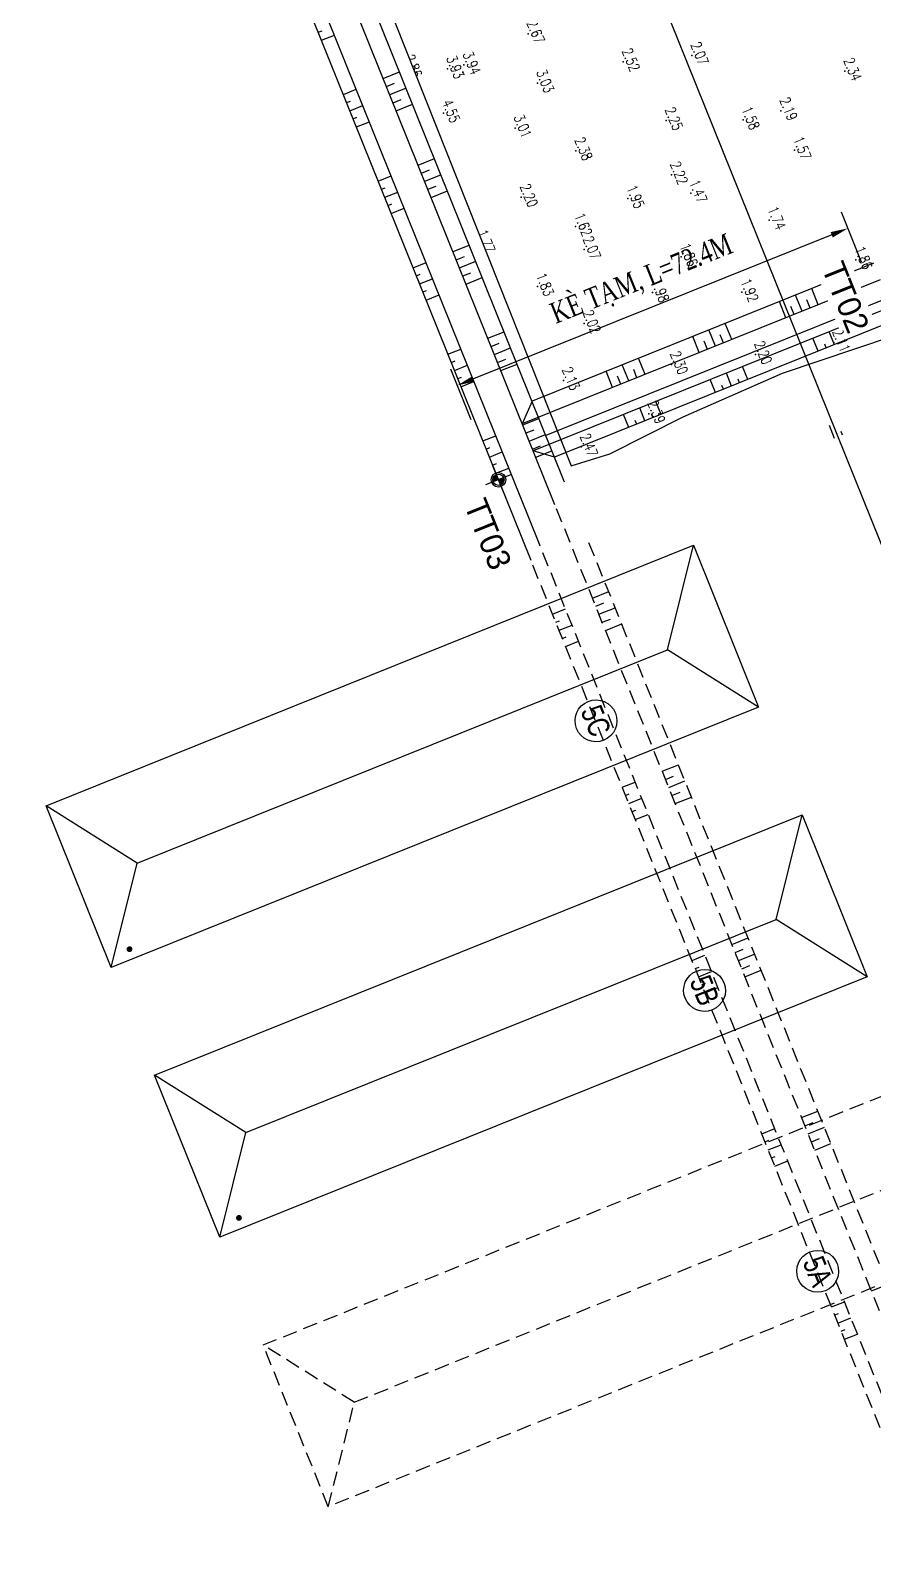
# Model space of a CAD drawing. Header units: millimetres. Extents: x 405522 to 410309, y 2303080 to 2310223.
# Drawn here: x 407481.1 to 407626.1, y 2306581.4 to 2306844.7 of the extents above; entities that cross this region are included whole.
import ezdxf
from ezdxf.enums import TextEntityAlignment as Align
from ezdxf.xclip import XClip

# ---------------------------------------------------------------- set-up
doc = ezdxf.new("R2010")
doc.units = ezdxf.units.MM
doc.header["$LTSCALE"] = 10
doc.header["$MEASUREMENT"] = 0
doc.header["$XCLIPFRAME"] = 0
doc.linetypes.add('HIDDEN', pattern=[0.375, 0.25, -0.125])
doc.layers.get('0').update_dxf_attribs({"linetype": 'CONTINUOUS'})
doc.layers.get('Defpoints').update_dxf_attribs({"linetype": 'CONTINUOUS'})
for name, color, linetype in [('caodo', 7, 'CONTINUOUS'), ('DIM', 4, 'CONTINUOUS'), ('DLINE', 4, 'CONTINUOUS'), ('Hatch', 8, 'CONTINUOUS'), ('Ke', 3, 'CONTINUOUS'), ('Line', 136, 'CONTINUOUS'), ('Main', 3, 'CONTINUOUS'), ('piping', 1, 'CONTINUOUS'), ('text', 7, 'CONTINUOUS'), ('w', 8, 'CONTINUOUS')]:
    doc.layers.add(name, color=color, linetype=linetype)
doc.styles.add('1', font='VHAVAN_2.TTF')
doc.styles.add('Dien', font='simplex.shx', dxfattribs={"width": 0.75})
doc.styles.add('TextH', font='vntimeh.shx', dxfattribs={"width": 0.75})
doc.styles.add('txt', font='romans.shx', dxfattribs={"height": 0.2})
doc.dimstyles.new('D2', dxfattribs={"dimscale": 2, "dimtxt": 1.8, "dimasz": 1.5, "dimexe": 1.5, "dimexo": 2, "dimgap": 1, "dimtad": 1, "dimdec": 1, "dimdsep": 46, "dimtxsty": 'TextH', "dimcen": 2.5, "dimclrd": 4, "dimclre": 4, "dimclrt": 7, "dimadec": 1, "dimazin": 2, "dimtfac": 1, "dimtdec": 1, "dimtmove": 1, "dimatfit": 0, "dimfxl": 0.25, "dimtolj": 1, "dimtzin": 0, "dimlwd": -1, "dimlwe": -1, "dimarcsym": 0})
doc.dimstyles.new('D6.7', dxfattribs={"dimscale": 6.7, "dimtxt": 1.5, "dimasz": 2, "dimexe": 1.5, "dimexo": 0.5, "dimgap": 1, "dimtad": 1, "dimdec": 0, "dimdsep": 46, "dimtxsty": 'Dien', "dimcen": 1, "dimclrd": 256, "dimclre": 256, "dimclrt": 7, "dimaunit": 1, "dimadec": 3, "dimazin": 0, "dimtfac": 1, "dimtdec": 0, "dimtmove": 1, "dimatfit": 0, "dimfxl": 1, "dimtolj": 1, "dimtzin": 0, "dimlwe": -1, "dimarcsym": 0})

# ---------------------------------------------------------------- blocks, each defined once
blk = doc.blocks.new('*D6')
at = {"layer": 'Defpoints', "color": 0, "linetype": 'Continuous'}
for p in [(408519.4833505661, 2306591.769921404), (407115.9648304658, 2305987.299088136), (407150.70168588, 2305900.970934093)]:
    blk.add_point(p, dxfattribs=at)
at = {"layer": 'DIM', "linetype": 'Continuous'}
for p, q in [((408520.7338872618, 2306588.662083253), (408571.7275641989, 2306461.932419749)), ((407117.2153671616, 2305984.191249985), (407154.4532959671, 2305891.64741964))]:
    blk.add_line(p, q, dxfattribs=at)
at = {"layer": 'DIM', "linetype": 'Continuous', "lineweight": -2}
blk.add_line((408555.5446015078, 2306466.253787419), (407163.1330384839, 2305905.973080876), dxfattribs=at)
at = {"layer": 'DIM', "linetype": 'Continuous'}
for points in [[(408554.7109103773, 2306468.32567952), (408556.3782926383, 2306464.181895318), (408567.9759541118, 2306471.255934202)], [(407162.2993473534, 2305908.044972977), (407163.9667296144, 2305903.901188775), (407150.70168588, 2305900.970934093)]]:
    blk.add_solid(points, dxfattribs=at)
at = {"layer": 'DIM', "color": 7, "linetype": 'Continuous', "insert": (407854.9619415608, 2306196.990867676), "char_height": 10.05, "attachment_point": 5, "rotation": 21.918943909939344, "style": 'Dien'}
blk.add_mtext('\\A1;1528', dxfattribs=at)
blk = doc.blocks.new('kh_truc_thep')
at = {"color": 6}
blk.add_circle((0, -3), 3.000000000001425, dxfattribs=at)
at = {"color": 7, "style": '1', "width": 0.8}
blk.add_attdef('KH_TRUC', text='', height=3.000000000001425, dxfattribs=at).set_placement((0, -3), align=Align.MIDDLE)
blk = doc.blocks.new('20')
at = {"layer": 'caodo', "color": 8, "linetype": 'Continuous'}
for p in [(-40.88000000000466, -464.3699999996461, 0.3500000000000001), (-12.71999999997206, -468.1099999998696, -0.25), (-54.72999999998137, -470.4399999999441, 1.61), (-53.80999999999767, -470.0600000000559, 0.07000000000000028), (-52.07999999995809, -471.0499999998137, 1.6), (-51.89999999996508, -469.75, 1.62), (-24.51999999996042, -469.1899999999441, 0.2000000000000002), (13.61000000004424, -470.8300000000745, 0.02000000000000002), (-39.25999999995111, -472.8599999998696, 0.7100000000000004), (-55.44000000000233, -478.0200000000186, 2.23), (2.590000000025611, -477.6299999998882, -0.1299999999999999), (-43.11999999999534, -480.6000000000931, 0.6900000000000004), (-17.11999999999534, -479.3199999998324, -0.06999999999999984), (-3.919999999983702, -479.2199999997392, -0.7399999999999998), (-32.6699999999837, -484.5, 0.06000000000000005), (4.929999999993015, -484.3899999996647, -0.7499999999999998), (-16.23999999999069, -488.6599999996834, -0.09999999999999964), (-12.9199999999837, -491.8199999998324, -0.8499999999999999), (-42.04999999998836, -492.5200000000186, -0.1199999999999997), (-23.72999999998137, -492.7399999997579, -0.3699999999999999), (0.5599999999976717, -496.429999999702, -0.5799999999999998), (-32.70999999996275, -497.5299999997951, -0.6999999999999997), (-31.21999999997206, -501.5299999997951, -0.25), (-14.57000000000698, -502.75, -0.4599999999999997), (15.5, -503.2700000000186, -0.4599999999999997), (-39.27999999996973, -507.8599999998696, -0.4899999999999998), (-19.46999999997206, -508.9199999999255, -0.3399999999999999), (-4.099999999976717, -508.8500000000931, -0.3999999999999999), (-31.22999999998137, -514.2399999997579, -0.2999999999999998), (11.67000000004191, -517.4899999997579, -0.21), (-1.779999999969732, -519.5699999998324, -0.1199999999999997), (-16.22999999998137, -521.3100000000559, -0.01999999999999957), (-34.80999999999767, -524.0400000000373, -0.1899999999999999), (-20.10999999998603, -529.7900000000373, 0.07000000000000028), (-31.73999999999069, -535.4799999999814, 0.1500000000000004)]:
    blk.add_point(p, dxfattribs=at)
at = {"layer": 'caodo', "color": 8, "linetype": 'Continuous', "style": 'txt', "width": 0.75}
for s, p in [('2.67', (-40.38000000000466, -464.3699999996461, 0.3500000000000001)), ('2.86', (-61.44999999995343, -470.2700000000186, 0.54)), ('3.93', (-54.22999999998137, -470.4399999999441, 1.61)), ('3.94', (-51.39999999996508, -469.75, 1.62)), ('2.52', (-24.01999999996042, -469.1899999999441, 0.2000000000000002)), ('2.07', (-12.21999999997206, -468.1099999998696, -0.25)), ('3.03', (-38.75999999995111, -472.8599999998696, 0.7100000000000004)), ('2.34', (14.11000000004424, -470.8300000000745, 0.02000000000000002)), ('4.55', (-54.94000000000233, -478.0200000000186, 2.23)), ('2.19', (3.090000000025611, -477.6299999998882, -0.1299999999999999)), ('2.50', (-59.0899999999674, -480.1999999997206, 0.1800000000000002)), ('3.01', (-42.61999999999534, -480.6000000000931, 0.6900000000000004)), ('2.25', (-16.61999999999534, -479.3199999998324, -0.06999999999999984)), ('1.58', (-3.419999999983702, -479.2199999997392, -0.7399999999999998)), ('2.38', (-32.1699999999837, -484.5, 0.06000000000000005)), ('1.57', (5.429999999993015, -484.3899999996647, -0.7499999999999998)), ('2.22', (-15.73999999999069, -488.6599999996834, -0.09999999999999964)), ('2.20', (-41.54999999998836, -492.5200000000186, -0.1199999999999997)), ('1.95', (-23.22999999998137, -492.7399999997579, -0.3699999999999999)), ('1.47', (-12.4199999999837, -491.8199999998324, -0.8499999999999999)), ('1.74', (1.059999999997672, -496.429999999702, -0.5799999999999998)), ('1.62', (-32.20999999996275, -497.5299999997951, -0.6999999999999997)), ('1.77', (-48.89999999996508, -500.4199999999255, -0.5499999999999998)), ('2.07', (-30.71999999997206, -501.5299999997951, -0.25)), ('1.86', (-14.07000000000698, -502.75, -0.4599999999999997)), ('1.86', (16, -503.2700000000186, -0.4599999999999997)), ('1.83', (-38.77999999996973, -507.8599999998696, -0.4899999999999998)), ('1.98', (-18.96999999997206, -508.9199999999255, -0.3399999999999999)), ('1.92', (-3.599999999976717, -508.8500000000931, -0.3999999999999999)), ('2.02', (-30.72999999998137, -514.2399999997579, -0.2999999999999998)), ('2.11', (12.17000000004191, -517.4899999997579, -0.21)), ('2.20', (-1.279999999969732, -519.5699999998324, -0.1199999999999997)), ('2.30', (-15.72999999998137, -521.3100000000559, -0.01999999999999957)), ('2.13', (-34.30999999999767, -524.0400000000373, -0.1899999999999999)), ('2.39', (-19.60999999998603, -529.7900000000373, 0.07000000000000028)), ('2.47', (-31.23999999999069, -535.4799999999814, 0.1500000000000004))]:
    blk.add_text(s, height=1.8, rotation=292, dxfattribs=at).set_placement(p, align=Align.CENTER)
blk = doc.blocks.new('*D46')
at = {"layer": 'Defpoints', "color": 0, "linetype": 'Continuous'}
for p in [(407625.5285928278, 2306801.075553969), (407554.5155357973, 2306783.608723749), (407558.4036520878, 2306773.945963599)]:
    blk.add_point(p, dxfattribs=at)
at = {"layer": 'DIM', "color": 4}
for p, q in [((407624.0354146842, 2306804.786405493), (407620.5620647751, 2306813.418386787)), ((407618.8988097399, 2306809.515364537), (407557.29867444, 2306784.728607357)), ((407556.9104739442, 2306777.656815122), (407553.3956521895, 2306786.391862392))]:
    blk.add_line(p, q, dxfattribs=at)
at = {"layer": 'DIM', "color": 4, "linetype": 'Continuous'}
for points in [[(407618.712162472, 2306809.979220978), (407619.0854570077, 2306809.051508097), (407621.6819483826, 2306810.635248145)], [(407557.1120271721, 2306785.192463798), (407557.4853217079, 2306784.264750917), (407554.515535797, 2306783.608723749)]]:
    blk.add_solid(points, dxfattribs=at)
at = {"layer": 'DIM', "color": 7, "linetype": 'Continuous', "insert": (407586.2962627597, 2306801.601513858), "char_height": 3.6, "attachment_point": 5, "rotation": 21.918943897562585, "style": 'TextH'}
blk.add_mtext('\\A1;kÌ t¹m, l=72.4m', dxfattribs=at)
blk = doc.blocks.new('A$C2EB2327C')
h = blk.add_hatch(color=256)
h.paths.add_polyline_path([(0, 3.846153846154039), (0, -6.821210263296962e-13), (3.846153846154152, -6.821210263296962e-13, 0.4142135623739475)])
h.paths.add_polyline_path([(0, -6.821210263296962e-13), (-3.846153846154152, -6.821210263296962e-13, 0.4142135623722426), (0, -3.846153846154039)])
for p, q in [((9.612636371793428, 0), (-9.612636371793428, 0)), ((0, 9.61263637179286), (0, -9.61263637179286))]:
    blk.add_line(p, q)
for radius in [5, 3.846153846153846]:
    blk.add_circle((0, 0), radius)
blk = doc.blocks.new('*D50')
at = {"layer": 'Defpoints', "color": 0, "linetype": 'Continuous'}
for p in [(407494.8178337204, 2306933.309085853), (408995.3520388365, 2306821.495770998), (407742.6375637423, 2306317.426609878)]:
    blk.add_point(p, dxfattribs=at)
at = {"layer": 'Hatch', "color": 4, "linetype": 'Continuous'}
for p, q in [((407498.5286852607, 2306934.802263956), (408750.3154474698, 2307438.498130549)), ((408748.6521923915, 2307434.595108317), (408994.2321552596, 2306824.278909653)), ((407746.3484152827, 2306318.919787981), (408998.1351774918, 2306822.615654575))]:
    blk.add_line(p, q, dxfattribs=at)
for points in [[(408749.1160488341, 2307434.78175558), (408748.1883359491, 2307434.408461054), (408747.5323088145, 2307437.378246972)], [(408994.6960117022, 2306824.465556916), (408993.7682988172, 2306824.092262391), (408995.3520388365, 2306821.495770998)]]:
    blk.add_solid(points, dxfattribs=at)
at = {"layer": 'Hatch', "color": 7, "linetype": 'Continuous', "insert": (408874.9674827893, 2307130.855528183), "char_height": 3.6, "attachment_point": 5, "rotation": 291.9189432683233, "style": 'TextH'}
blk.add_mtext('\\A1;663.9', dxfattribs=at)
blk = doc.blocks.new('*D54')
at = {"layer": 'Defpoints', "color": 0, "linetype": 'Continuous'}
for p in [(408495.702231348, 2307336.046476312), (407494.8178337205, 2306933.309085852), (407742.6375637423, 2306317.426609878)]:
    blk.add_point(p, dxfattribs=at)
at = {"layer": 'Hatch', "color": 4, "linetype": 'Continuous'}
for p, q in [((407498.5286852608, 2306934.802263955), (408498.4853700032, 2307337.166359888)), ((408742.402077793, 2306722.947138993), (408496.822114925, 2307333.263337656)), ((407746.3484152827, 2306318.919787981), (408746.305100025, 2306721.283883914))]:
    blk.add_line(p, q, dxfattribs=at)
for points in [[(408497.2859713676, 2307333.449984919), (408496.3582584824, 2307333.076690394), (408495.702231348, 2307336.046476312)], [(408742.8659342356, 2306723.133786255), (408741.9382213504, 2306722.76049173), (408743.5219613699, 2306720.164000337)]]:
    blk.add_solid(points, dxfattribs=at)
at = {"layer": 'Hatch', "color": 7, "linetype": 'Continuous', "insert": (408623.1374053225, 2307029.523757522), "char_height": 3.6, "attachment_point": 5, "rotation": 291.91894326831857, "style": 'TextH'}
blk.add_mtext('\\A1;663.9', dxfattribs=at)

msp = doc.modelspace()

# ---------------------------------------------------------------- linework, layer by layer
at = {"layer": 'Ke', "color": 7, "linetype": 'Continuous'}
for p, q in [((407530.6025349266, 2306844.376821738), (407531.2519339432, 2306844.638127914)), ((407531.1624767304, 2306842.985252417), (407533.3889876439, 2306843.881159302)), ((407541.7829956527, 2306836.414590454), (407544.566134296, 2306837.53447406)), ((407534.9179203334, 2306833.652210888), (407537.1444312478, 2306834.548117773)), ((407542.3429374561, 2306835.023021131), (407543.7345067777, 2306835.582962935)), ((407542.9028792599, 2306833.63145181), (407545.6860179029, 2306834.751335417)), ((407535.4778621367, 2306832.260641566), (407536.1272611534, 2306832.521947742)), ((407536.0378039405, 2306830.869072245), (407538.2643148548, 2306831.764979131)), ((407543.4628210637, 2306832.239882488), (407544.8543903853, 2306832.799824292)), ((407544.0227628675, 2306830.848313167), (407546.8059015105, 2306831.968196774)), ((407536.5977457443, 2306829.477502923), (407537.2471447609, 2306829.738809099)), ((407537.1576875481, 2306828.085933602), (407539.3841984624, 2306828.981840488)), ((407547.778206472, 2306821.51527164), (407550.5613451152, 2306822.635155246)), ((407548.3381482754, 2306820.123702317), (407549.729717597, 2306820.683644121)), ((407540.9131311527, 2306818.752892074), (407543.1396420664, 2306819.648798958)), ((407541.473072956, 2306817.361322752), (407542.1224719727, 2306817.622628927)), ((407548.8980900792, 2306818.732132996), (407551.6812287222, 2306819.852016603)), ((407549.458031883, 2306817.340563674), (407550.8496012046, 2306817.900505478)), ((407542.0330147598, 2306815.969753431), (407544.2595256735, 2306816.865660316)), ((407542.5929565636, 2306814.578184109), (407543.2423555802, 2306814.839490285)), ((407550.0179736868, 2306815.948994352), (407552.8011123298, 2306817.06887796)), ((407543.1528983674, 2306813.186614788), (407545.3794092808, 2306814.082521673)), ((407553.7734172904, 2306806.615952826), (407556.5565559336, 2306807.735836432)), ((407546.9083419711, 2306803.853573259), (407549.1348528847, 2306804.749480144)), ((407554.3333590938, 2306805.224383503), (407555.7249284153, 2306805.784325307)), ((407554.8933008976, 2306803.832814181), (407557.6764395406, 2306804.952697789)), ((407547.4682837743, 2306802.462003938), (407548.117682791, 2306802.723310113)), ((407548.0282255781, 2306801.070434616), (407550.2547364918, 2306801.966341502)), ((407555.4532427014, 2306802.44124486), (407556.8448120229, 2306803.001186664)), ((407556.0131845052, 2306801.049675538), (407558.7963231482, 2306802.169559146)), ((407548.5881673819, 2306799.678865295), (407549.2375663986, 2306799.94017147)), ((407549.1481091857, 2306798.287295973), (407551.3746200992, 2306799.183202859)), ((407613.8049220145, 2306796.358165276), (407612.6850384069, 2306799.141303919)), ((407616.5880606575, 2306797.478048884), (407615.4681770499, 2306800.261187527)), ((407611.0217833701, 2306795.238281669), (407609.9018997638, 2306798.021420312)), ((407612.413352693, 2306795.798223472), (407611.8534108889, 2306797.189792794)), ((407615.196491336, 2306796.91810708), (407614.6365495319, 2306798.309676401)), ((407601.6887418431, 2306791.482838066), (407600.5688582355, 2306794.265976709)), ((407559.7686281078, 2306791.716634011), (407562.551766751, 2306792.836517617)), ((407596.1224645557, 2306789.243070852), (407595.0025809495, 2306792.026209495)), ((407597.5140338786, 2306789.803012655), (407596.9540920745, 2306791.194581976)), ((407598.9056032001, 2306790.362954459), (407597.7857195925, 2306793.146093102)), ((407600.2971725216, 2306790.922896262), (407599.7372307176, 2306792.314465584)), ((407616.5673015793, 2306789.493089957), (407615.6713946937, 2306791.719600871)), ((407619.3504402223, 2306790.612973564), (407618.4545333362, 2306792.839484478)), ((407552.9035527885, 2306788.954254445), (407555.1300637028, 2306789.850161329)), ((407560.3285699112, 2306790.325064688), (407561.7201392328, 2306790.885006492)), ((407560.888511715, 2306788.933495366), (407563.671650358, 2306790.053378974)), ((407617.9588709008, 2306790.053031761), (407617.6975647253, 2306790.702430777)), ((407553.4634945918, 2306787.562685123), (407554.1128936085, 2306787.823991298)), ((407554.0234363956, 2306786.171115802), (407556.2499473098, 2306787.067022687)), ((407561.4484535188, 2306787.541926045), (407562.8400228404, 2306788.101867849)), ((407562.0083953226, 2306786.150356723), (407564.7915339656, 2306787.270240331)), ((407581.223145741, 2306783.247860033), (407580.1032621348, 2306786.030998676)), ((407584.0062843855, 2306784.36774364), (407582.8864007778, 2306787.150882283)), ((407585.397853707, 2306784.927685443), (407584.8379119029, 2306786.319254765)), ((407586.7894230285, 2306785.487627247), (407585.6695394209, 2306788.27076589)), ((407601.6679827649, 2306783.497879139), (407600.7720758793, 2306785.724390053)), ((407604.4511214079, 2306784.617762747), (407603.5552145223, 2306786.84427366)), ((407554.5833781994, 2306784.77954648), (407555.232777216, 2306785.040852656)), ((407555.1433200032, 2306783.387977159), (407557.3698309172, 2306784.283884045)), ((407582.6147150639, 2306783.807801836), (407582.0547732599, 2306785.199371157)), ((407598.8848441219, 2306782.377995532), (407597.9889372372, 2306784.604506446)), ((407600.2764134434, 2306782.937937335), (407600.0151072684, 2306783.587336352)), ((407603.0595520864, 2306784.057820943), (407602.7982459109, 2306784.70721996)), ((407589.5518025933, 2306778.622551928), (407588.6558957077, 2306780.849062841)), ((407565.7638389267, 2306776.817315197), (407568.5469775699, 2306777.937198803)), ((407583.9855253072, 2306776.382784713), (407583.0896184226, 2306778.609295627)), ((407586.7686639503, 2306777.50266832), (407585.8727570646, 2306779.729179234)), ((407588.1602332718, 2306778.062610124), (407587.8989270963, 2306778.712009141)), ((407566.3237807301, 2306775.425745874), (407567.7153500516, 2306775.985687678)), ((407566.8837225339, 2306774.034176552), (407569.6668611769, 2306775.15406016)), ((407585.3770946288, 2306776.942726516), (407585.1157884537, 2306777.592125533)), ((407619.3833597182, 2306774.458062999), (407618.4874528335, 2306776.684573913)), ((407620.7749290397, 2306775.018004803), (407620.5136228647, 2306775.667403819)), ((407558.8987636074, 2306774.05493563), (407561.1252745216, 2306774.950842515)), ((407559.4587054107, 2306772.663366309), (407560.1081044273, 2306772.924672484)), ((407567.4436643377, 2306772.642607231), (407568.8352336593, 2306773.202549035)), ((407560.0186472145, 2306771.271796987), (407562.2451581287, 2306772.167703873)), ((407560.5785890183, 2306769.880227666), (407561.2279880349, 2306770.141533841)), ((407568.0036061415, 2306771.251037909), (407570.7867447845, 2306772.370921517)), ((407561.1385308221, 2306768.488658344), (407563.3650417361, 2306769.38456523))]:
    msp.add_line(p, q, dxfattribs=at)
at = {"layer": 'Ke', "color": 8, "linetype": 'HIDDEN'}
for p, q in [((407747.4868553103, 2306325.198641723), (407571.2903087816, 2306763.082913055)), ((407750.2699939533, 2306326.31852533), (407576.8358269915, 2306757.337721339)), ((407743.744147219, 2306321.105783812), (407568.5182170554, 2306756.577875972)), ((407740.6217799903, 2306322.436262159), (407567.1876130295, 2306753.455458166))]:
    msp.add_line(p, q, dxfattribs=at)
at = {"layer": 'Ke', "color": 8, "linetype": 'Continuous'}
for p, q in [((407577.7542605636, 2306747.018677568), (407580.5373992069, 2306748.138561174)), ((407578.314202367, 2306745.627108245), (407579.7057716886, 2306746.187050049)), ((407570.8891852444, 2306744.256298001), (407573.1156961585, 2306745.152204887)), ((407578.8741441708, 2306744.235538923), (407581.6572828139, 2306745.355422531)), ((407571.4491270476, 2306742.86472868), (407572.0985260643, 2306743.126034855)), ((407572.0090688514, 2306741.473159358), (407574.2355797656, 2306742.369066244)), ((407579.4340859746, 2306742.843969602), (407580.8256552962, 2306743.403911406)), ((407579.9940277784, 2306741.45240028), (407582.7771664215, 2306742.572283888)), ((407572.5690106552, 2306740.081590037), (407573.2184096719, 2306740.342896212)), ((407573.128952459, 2306738.690020715), (407575.3554633732, 2306739.585927601)), ((407589.7446822006, 2306717.220039939), (407592.5278208439, 2306718.339923545)), ((407582.8796068814, 2306714.457660372), (407585.1061177957, 2306715.353567258)), ((407590.304624004, 2306715.828470616), (407591.6961933256, 2306716.38841242)), ((407590.8645658078, 2306714.436901294), (407593.6477044508, 2306715.556784902)), ((407583.4395486846, 2306713.066091051), (407584.0889477013, 2306713.327397226)), ((407583.9994904884, 2306711.674521729), (407586.2260014026, 2306712.570428615)), ((407591.4245076116, 2306713.045331973), (407592.8160769332, 2306713.605273777)), ((407591.9844494154, 2306711.653762651), (407594.7675880584, 2306712.773646259)), ((407584.5594322922, 2306710.282952408), (407585.2088313088, 2306710.544258583)), ((407585.119374096, 2306708.891383086), (407587.3458850101, 2306709.787289972)), ((407601.7351038377, 2306687.42140231), (407604.5182424809, 2306688.541285916)), ((407602.2950456411, 2306686.029832987), (407603.6866149626, 2306686.589774791)), ((407602.8549874449, 2306684.638263665), (407605.6381260879, 2306685.758147273)), ((407594.8700285184, 2306684.659022743), (407597.0965394328, 2306685.554929628)), ((407595.4299703217, 2306683.267453422), (407596.0793693383, 2306683.528759597)), ((407603.4149292487, 2306683.246694344), (407604.8064985703, 2306683.806636148)), ((407595.9899121255, 2306681.8758841), (407598.2164230398, 2306682.771790986)), ((407596.5498539293, 2306680.484314779), (407597.1992529459, 2306680.745620954)), ((407603.9748710525, 2306681.855125022), (407606.7580096955, 2306682.97500863)), ((407597.1097957331, 2306679.092745457), (407599.336306647, 2306679.988652343)), ((407613.7255254746, 2306657.622764681), (407616.5086641179, 2306658.742648287)), ((407614.285467278, 2306656.231195358), (407615.6770365996, 2306656.791137162)), ((407606.8604501554, 2306654.860385114), (407609.0869610697, 2306655.756291999)), ((407614.8454090818, 2306654.839626036), (407617.6285477249, 2306655.959509644)), ((407607.4203919586, 2306653.468815793), (407608.0697909753, 2306653.730121968)), ((407607.9803337624, 2306652.077246471), (407610.2068446768, 2306652.973153357)), ((407615.4053508856, 2306653.448056715), (407616.7969202072, 2306654.007998519)), ((407615.9652926894, 2306652.056487393), (407618.7484313325, 2306653.176371001)), ((407608.5402755662, 2306650.68567715), (407609.1896745829, 2306650.946983325)), ((407609.10021737, 2306649.294107828), (407611.3267282841, 2306650.190014714)), ((407625.7159471115, 2306627.824127052), (407628.4990857548, 2306628.944010658)), ((407618.8508717923, 2306625.061747486), (407621.0773827066, 2306625.95765437)), ((407619.4108135955, 2306623.670178164), (407620.0602126122, 2306623.931484339)), ((407619.9707553993, 2306622.278608843), (407622.1972663135, 2306623.174515729)), ((407620.5306972031, 2306620.887039521), (407621.1800962198, 2306621.148345697)), ((407621.0906390069, 2306619.4954702), (407623.3171499209, 2306620.391377086))]:
    msp.add_line(p, q, dxfattribs=at)
at = {"layer": 'Line', "color": 152, "linetype": 'Continuous'}
msp.add_line((407534.7151141831, 2306986.582780187), (407696.1202395476, 2306585.458200297), dxfattribs=at)
at = {"layer": 'Line', "color": 7, "linetype": 'Continuous'}
for p, q in [((407590.6545825097, 2306738.124234537), (407595.1231241234, 2306756.091088834)), ((407499.4649560684, 2306701.431212454), (407590.6545825092, 2306738.124234538)), ((407606.3219601852, 2306728.259702401), (407590.6545825097, 2306738.124234537)), ((407499.4649560684, 2306701.431212454), (407483.7975783924, 2306711.29574459)), ((407609.3193093008, 2306691.738590488), (407613.7878509145, 2306709.705444785)), ((407494.9964144538, 2306683.464358157), (407499.4649560684, 2306701.431212454)), ((407518.1296828595, 2306655.045568405), (407609.3193093003, 2306691.738590489)), ((407624.9866869763, 2306681.874058352), (407609.3193093008, 2306691.738590488)), ((407518.1296828595, 2306655.045568405), (407502.4623051835, 2306664.910100541)), ((407513.6611412449, 2306637.078714108), (407518.1296828595, 2306655.045568405))]:
    msp.add_line(p, q, dxfattribs=at)
at = {"layer": 'Line', "color": 7, "linetype": 'HIDDEN'}
for p, q in [((407536.7944096295, 2306608.659924347), (407627.9840360704, 2306645.352946431)), ((407536.7944096295, 2306608.659924347), (407521.1270319535, 2306618.524456484)), ((407532.3258680149, 2306590.69307005), (407536.7944096295, 2306608.659924347))]:
    msp.add_line(p, q, dxfattribs=at)
at = {"layer": 'Line', "color": 7, "linetype": 'Continuous', "flags": 128}
for points in [[(407494.9964144539, 2306683.464358157), (407483.7975783927, 2306711.29574459), (407595.1231241239, 2306756.091088834), (407606.3219601854, 2306728.259702402)], [(407513.661141245, 2306637.078714108), (407502.4623051838, 2306664.910100541), (407613.787850915, 2306709.705444785), (407624.9866869765, 2306681.874058353)]]:
    msp.add_lwpolyline(points, close=True, dxfattribs=at)
at = {"layer": 'Line', "color": 7, "linetype": 'HIDDEN', "flags": 128}
msp.add_lwpolyline([(407532.325868015, 2306590.69307005), (407521.1270319538, 2306618.524456483), (407632.452577685, 2306663.319800728), (407643.6514137465, 2306635.488414295)], close=True, dxfattribs=at)
at = {"layer": 'Main', "color": 8, "linetype": 'Continuous'}
for p, q in [((407572.9535638171, 2306766.985935307), (407502.2972056715, 2306942.581362749)), ((407571.2903087816, 2306763.082913056), (407500.1499674629, 2306939.881137166)), ((407567.187613029, 2306753.455458166), (407494.8178337205, 2306933.309085853)), ((407568.5182170556, 2306756.577875971), (407496.5492900195, 2306935.435304194))]:
    msp.add_line(p, q, dxfattribs=at)
at = {"layer": 'Main', "linetype": 'Continuous'}
for p, q in [((407627.2355845215, 2306801.762415912), (407565.6911119996, 2306776.998056406)), ((407615.4681769982, 2306800.261187506), (407567.3543670352, 2306780.901078657)), ((407629.1020572041, 2306797.123851507), (407567.5575846787, 2306772.359492001)), ((407628.5047859454, 2306798.608192117), (407569.7434520661, 2306774.963716214)), ((407629.2186852688, 2306794.583773183), (407571.2366302096, 2306771.25286469)), ((407567.3543670355, 2306780.901078657), (407565.6911119998, 2306776.998056406)), ((407571.2366302097, 2306771.25286469), (407567.5575846788, 2306772.359492001))]:
    msp.add_line(p, q, dxfattribs=at)
at = {"layer": 'Main', "linetype": 'Continuous', "flags": 128}
msp.add_lwpolyline([(407626.0783854171, 2306804.638330511), (407615.4681770497, 2306800.261187527)], dxfattribs=at)
at = {"layer": 'piping', "const_width": 0.4999868819171013}
msp.add_lwpolyline([(407497.9486049559, 2306686.754531961, -1), (407498.3447942425, 2306686.44953863, -1)], format="xyb", close=True, dxfattribs=at)
at = {"layer": 'piping', "color": 9, "const_width": 0.4999868819171013}
msp.add_lwpolyline([(407516.7641069047, 2306640.52222147, -1), (407517.1602961914, 2306640.217228139, -1)], format="xyb", close=True, dxfattribs=at)
at = {"layer": 'w', "linetype": 'Continuous', "flags": 128}
msp.add_lwpolyline([(407480.777266308, 2306919.045671915), (407501.508112784, 2306946.635799569), (407543.7805562392, 2306846.079472165), (407574.0935523474, 2306769.781169553), (407580.7290419537, 2306771.845974767), (407593.3652712192, 2306778.199927951), (407610.433561021, 2306785.709068261), (407629.339086004, 2306792.0599291), (407641.0563699725, 2306792.098310816), (407649.3923397199, 2306781.965415266), (407656.9470018654, 2306769.593429673), (407665.1414736316, 2306760.647494022), (407848.3505528638, 2306829.896690192), (407920.2768333767, 2306854.966633081), (408077.5352955256, 2306473.325730903)], dxfattribs=at)

# ---------------------------------------------------------------- block references
at = {"layer": 'caodo', "linetype": 'Continuous'}
ref = msp.add_blockref('20', (407607.5599999998, 2307308.49, 2.32), dxfattribs=at)
XClip(ref).set_block_clipping_path([(-1349.6056714252336, -661.9058657553978), (-160.24326352693606, -789.0626177703962), (-158.36999999999534, -682.7400000002235), (-152.55370127764763, -565.1435954412445), (-154.45678520214278, -515.7710593813099), (-164.5656294519431, -479.7079773764126), (-169.84830490715103, -457.46881066821516), (-166.82796598720597, -442.01621566619724), (-126.78273369179806, -389.4443280850537), (-106.05188721581362, -361.8542004311457), (-63.77944376063533, -462.4105278351344), (-33.466447652434, -538.7088304474019), (-26.830958046135493, -536.6440252331086), (-14.194728780596051, -530.2900720490143), (2.873561021173373, -522.7809317391366), (21.779086004185956, -516.4300709003583), (33.49636997265043, -516.3916891841218), (41.83233972010203, -526.5245847343467), (49.38700186560163, -538.8965703272261), (57.58147363178432, -547.8425059784204), (240.7905528639676, -478.5933098080568), (312.71683337684954, -453.523366919253), (469.9752955258009, -835.1642690971494), (381.01757410995197, -875.9365015272051), (340.05356005806243, -891.0018749474548), (281.9833174137748, -920.0360526661389), (270.2997928529512, -925.8934261840768), (259.64971878379583, -926.485182072036), (238.13632499426603, -935.887616972439), (231.39031789585715, -941.3565830942243), (234.28019038640196, -952.6351198460907), (233.34951378498226, -963.7375780143775), (228.57153214595746, -974.9643217222765), (217.37020478205523, -983.9257580563426), (203.91382668475853, -988.0474594873376), (188.67127670557238, -983.9718116582371), (177.38840578240342, -980.8930276110768), (171.5204358987976, -984.3872820092365), (-73.64572811854305, -1086.5773775354028), (-160.72326044749934, -789.4035990480334), (-175.86631778383162, -787.8968891631812), (-1242.6150691517978, -731.501864743419), (-1048.6445017770166, -1275.3187000523321), (-581.3011768160504, -1893.6633556210436), (45.25815080979373, -1711.1176481554285), (672.5305126870517, -1468.653420693241), (1174.462400796474, -665.2848953921348), (720.1397881704615, 463.7992460099049), (-44.86505850660615, 588.3045099438168), (-757.8349164568353, 52.953614375554025)])
at = {"layer": 'DLINE', "xscale": 0.2499999999611431, "yscale": 0.25, "zscale": 0.25, "rotation": 291.9189438703218}
msp.add_blockref('A$C2EB2327C', (407561.588416245, 2306767.370601522), dxfattribs=at)
at = {"layer": 'Line', "color": 1, "extrusion": (0.01828819611342886, 0.007358832454981592, 0.9998056758529711)}
ref = msp.add_blockref('kh_truc_thep', (1987828.955999206, -1238963.057744227, 24428.68236708597), dxfattribs=dict(at, xscale=1.199999999946353, yscale=1.199999999697372, zscale=0.3999999999999332, rotation=90.00000000783318))
ref.add_attrib('KH_TRUC', '5C', dxfattribs={"layer": '0', "color": 7, "extrusion": (0.006097118530146555, 0.002453367923603044, 0.9999784028325116), "height": 3.749352261120296, "rotation": 291.9610150010159, "style": '1', "oblique": 359.9999853142, "width": 0.800138208027694}).set_placement((407570.7830077169, 2306712.859648752, 8144.300892895305), align=Align.MIDDLE)
ref = msp.add_blockref('kh_truc_thep', (1987778.955999205, -1238963.057744281, 24428.68236708705), dxfattribs=dict(at, xscale=1.199999999946353, yscale=1.199999999697372, zscale=0.3999999999999332, rotation=90.00000000783318))
ref.add_attrib('KH_TRUC', '5B', dxfattribs={"layer": '0', "color": 7, "extrusion": (0.006097118530146555, 0.002453367923603044, 0.9999784028325116), "height": 3.749352261120296, "rotation": 291.9610150010159, "style": '1', "oblique": 359.9999853142, "width": 0.800138208027694}).set_placement((407589.4473875732, 2306666.473865105, 8144.300892895663), align=Align.MIDDLE)
ref = msp.add_blockref('kh_truc_thep', (1987726.862279345, -1238963.057744341, 24428.68236708824), dxfattribs=dict(at, xscale=1.199999999946353, yscale=1.199999999697372, zscale=0.3999999999999332, rotation=90.00000000783318))
ref.add_attrib('KH_TRUC', '5A', dxfattribs={"layer": '0', "color": 7, "extrusion": (0.006097118530146555, 0.002453367923603044, 0.9999784028325116), "height": 3.749352261120296, "rotation": 291.9610150010159, "style": '1', "oblique": 359.9999853142, "width": 0.800138208027694}).set_placement((407608.8933270879, 2306618.14570473, 8144.300892896051), align=Align.MIDDLE)

# ---------------------------------------------------------------- texts
at = {"layer": 'text', "linetype": 'Continuous', "style": '1'}
msp.add_text('tt03', height=4, rotation=291.9189438842446, dxfattribs=at).set_placement((407557.4705491735, 2306763.815190136), align=Align.MIDDLE_LEFT)

# ---------------------------------------------------------------- dimensions: what is measured, and where the dimension line sits
at = {"layer": 'DIM', "linetype": 'Continuous'}
dim = msp.add_linear_dim(base=(407554.5155357973, 2306783.608723749), p1=(407625.5285928277, 2306801.075553969), p2=(407558.4036520878, 2306773.945963598), angle=21.9189438975626, text='kÌ t¹m, l=72.4m', dimstyle='D2', dxfattribs=at)
dim.commit()
dim.dimension.update_dxf_attribs({"geometry": '*D46', "text_midpoint": (407586.2962627596, 2306801.601513858)})
dim = msp.add_linear_dim(base=(407150.70168588, 2305900.970934093), p1=(408519.4833505659, 2306591.769921404), p2=(407115.9648304658, 2305987.299088136), angle=21.91894390993935, dimstyle='D6.7', dxfattribs=at)
dim.commit()
dim.dimension.update_dxf_attribs({"geometry": '*D6', "text_midpoint": (407854.9619415608, 2306196.990867676)})

# ---------------------------------------------------------------- next in the draw order: wipeouts: each hides what was drawn before it
at = {"linetype": 'Continuous'}
msp.add_wipeout([(407615.7487326483, 2306804.3244468826), (407620.3452146034, 2306792.901253905), (407626.03902941744, 2306795.1923398655), (407621.44254746224, 2306806.6155328425)], dxfattribs=at).dxf.layer = 'text'

# ---------------------------------------------------------------- next in the draw order: texts
at = {"layer": 'text', "linetype": 'Continuous', "style": '1'}
msp.add_text('tt02', height=4, rotation=291.9189438842446, dxfattribs=at).set_placement((407618.95757065, 2306804.577600907), align=Align.MIDDLE_LEFT)

# ---------------------------------------------------------------- next in the draw order: dimensions: what is measured, and where the dimension line sits
at = {"layer": 'Hatch', "linetype": 'Continuous'}
for p1, p2, distance, picture, middle in [((407494.8178337205, 2306933.309085853), (407742.6375637424, 2306317.426609879), 1350.3256182497087, '*D50', (408874.9674827893, 2307130.855528183)), ((407742.6375637424, 2306317.426609879), (407494.8178337205, 2306933.309085853), -1078.8730152747517, '*D54', (408623.1374053225, 2307029.523757522))]:
    dim = msp.add_aligned_dim(p1=p1, p2=p2, distance=distance, dimstyle='D2', dxfattribs=at)
    dim.commit()
    dim.dimension.update_dxf_attribs({"geometry": picture, "text_midpoint": middle})

doc.saveas('drawing.dxf')
